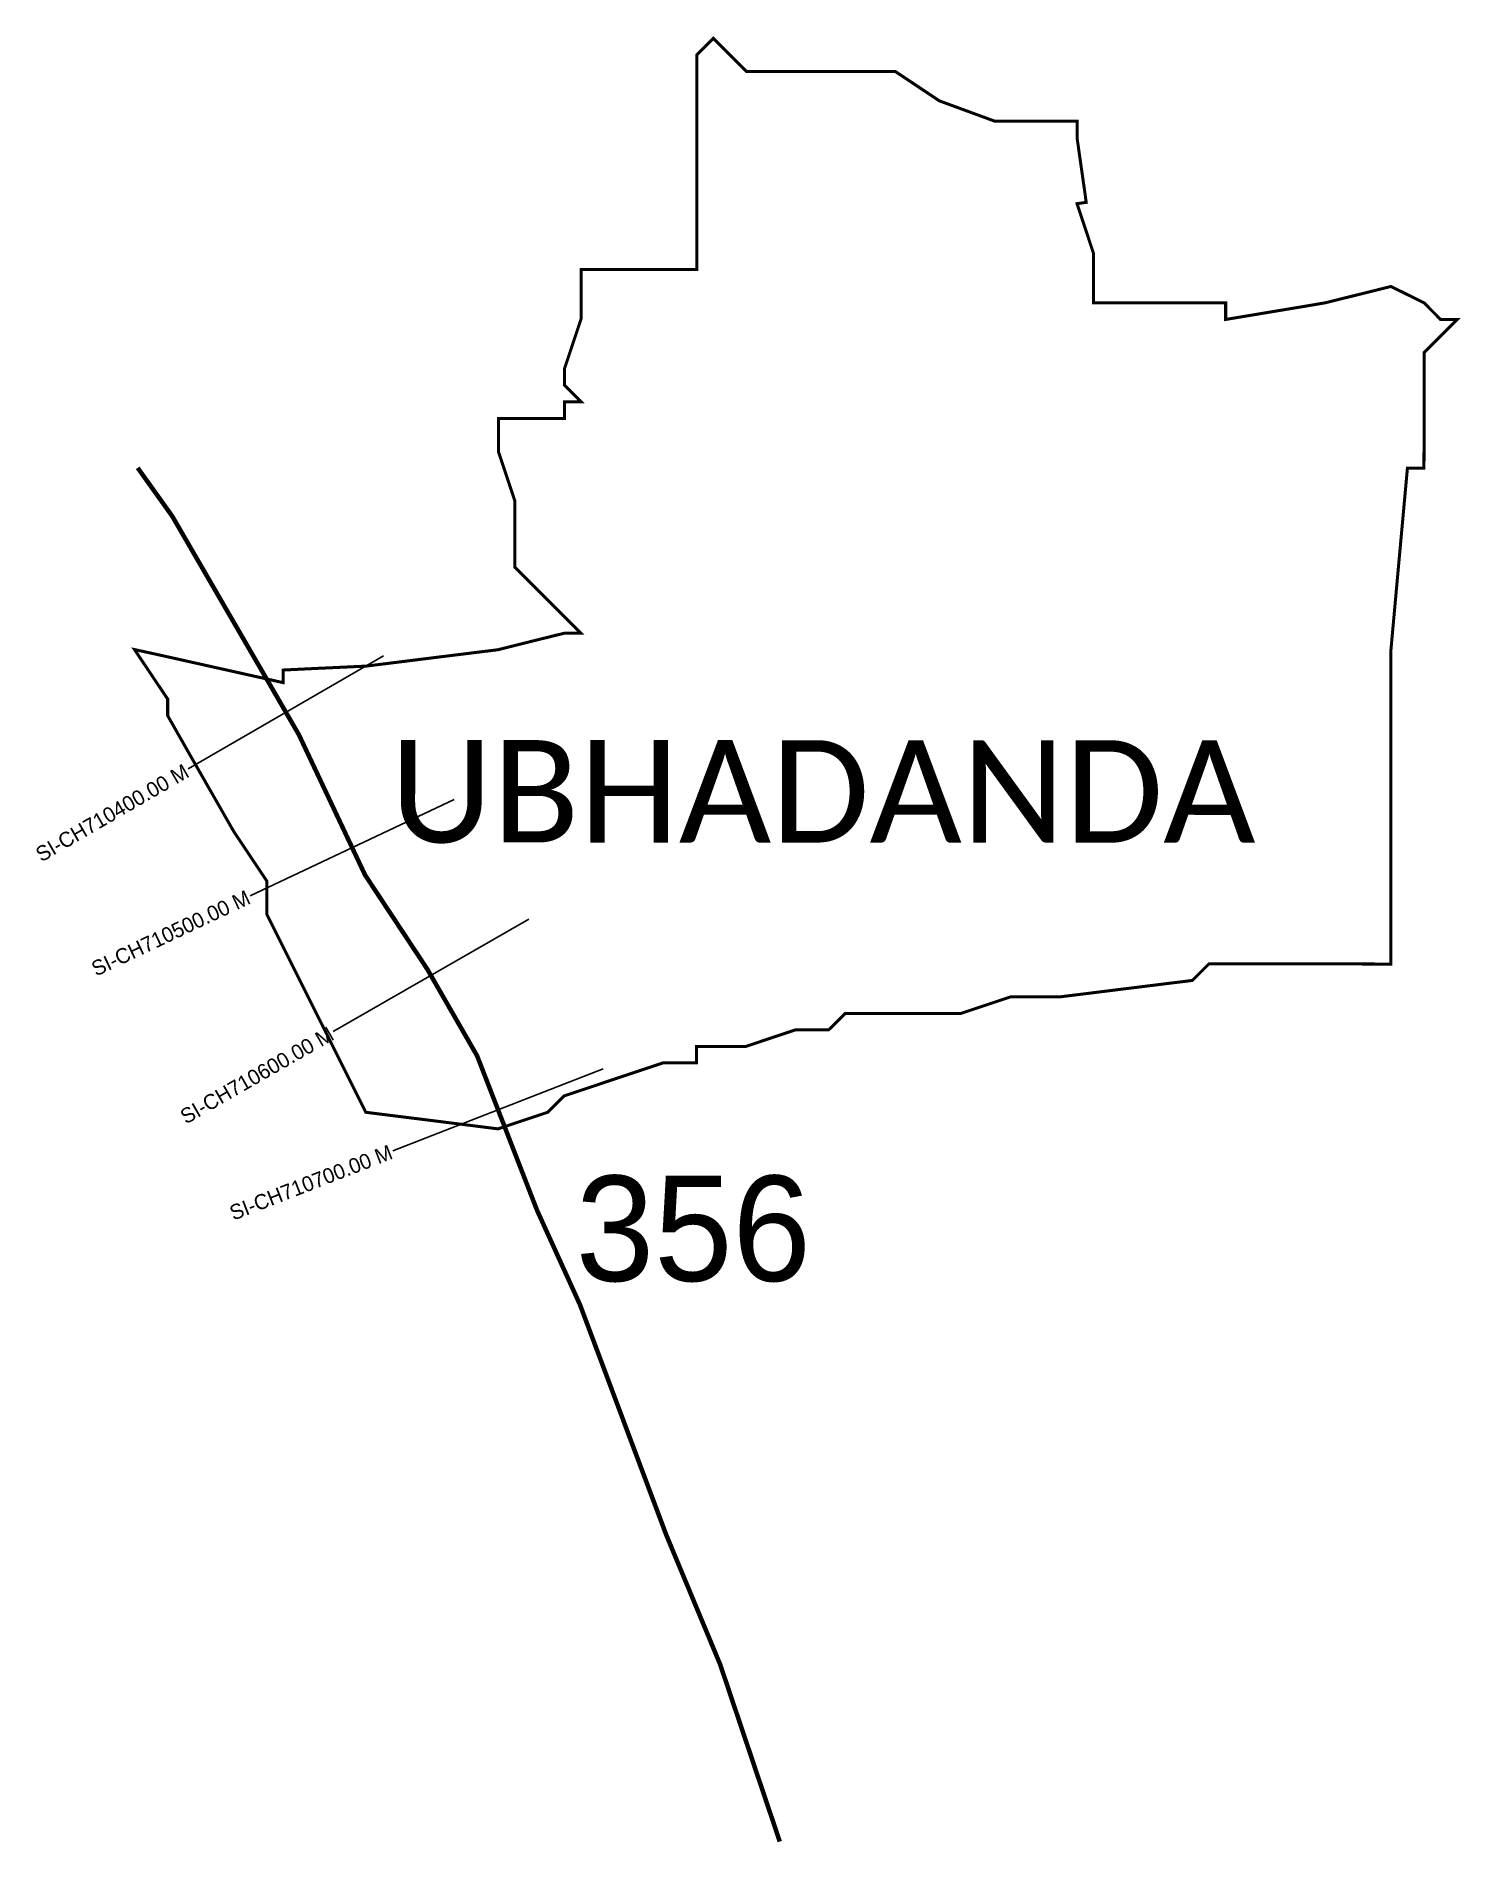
# Model space of a CAD drawing. Header units: metres. Extents: x 352813 to 353760, y 1752175 to 1753376.
import ezdxf
from ezdxf.enums import TextEntityAlignment as Align

# ---------------------------------------------------------------- set-up
doc = ezdxf.new("R2010")
doc.units = ezdxf.units.M
for name, color, linetype in [('CS', 134, 'Continuous'), ('CSMark', 6, 'Continuous'), ('NATURALLY PROTECTED', 3, 'Continuous'), ('VILLAGE NAME', 250, 'Continuous')]:
    doc.layers.add(name, color=color, linetype=linetype)

msp = doc.modelspace()

# ---------------------------------------------------------------- linework, layer by layer
at = {"color": 6, "const_width": 2}
msp.add_lwpolyline([(352878.8, 1752968.1), (352891.7, 1752965.3), (352977.6, 1752946.1), (352977.6, 1752954.5), (353000.2, 1752955.6), (353032.5, 1752957.1), (353103.2, 1752965.9), (353120.3, 1752968), (353128.1, 1752970), (353164.3, 1752979), (353175.2, 1752979), (353131.3, 1753022.9), (353131.4, 1753066.8), (353120.4, 1753099.8), (353120.4, 1753121.7), (353164.3, 1753121.7), (353164.3, 1753132.7), (353175.3, 1753132.7), (353164.3, 1753143.7), (353164.3, 1753154.6), (353175.3, 1753187.6), (353175.3, 1753220.5), (353252.2, 1753220.5), (353252.2, 1753363.2), (353263.2, 1753374.2), (353285.1, 1753352.2), (353383.9, 1753352.2), (353413.3, 1753332.6), (353449.8, 1753319.2), (353504.7, 1753319.2), (353504.7, 1753308.2), (353509, 1753278), (353510.8, 1753265.2), (353504.7, 1753264.3), (353515.6, 1753231.4), (353515.6, 1753198.5), (353603.4, 1753198.4), (353603.4, 1753187.4), (353656.8, 1753196.3), (353669.3, 1753198.4), (353713.2, 1753209.3), (353735.2, 1753198.4), (353746.1, 1753187.4), (353757.2, 1753187.4), (353735.2, 1753165.4), (353735.1, 1753088.6), (353724.1, 1753088.6), (353713.1, 1752967.4), (353713, 1752759.2), (353592.3, 1752759.3), (353581.3, 1752748.3), (353493.5, 1752737.4), (353460.6, 1752737.4), (353427.6, 1752726.4), (353350.8, 1752726.4), (353339.8, 1752715.5), (353317.8, 1752715.5), (353284.9, 1752704.5), (353252, 1752704.5), (353252, 1752693.6), (353230, 1752693.6), (353164.1, 1752671.6), (353153.1, 1752660.7), (353120.2, 1752649.7), (353032.4, 1752660.7), (353007.8, 1752709.9), (352966.6, 1752792.4), (352966.6, 1752814.4), (352944.6, 1752847.4), (352913.4, 1752902), (352900.8, 1752924.2), (352900.8, 1752935.2), (352878.8, 1752968.1), (352878.8, 1752968.1)], dxfattribs=at)
at = {"layer": 'CS'}
for p, q in [((353044.2, 1752963.9), (352914.4, 1752888.8)), ((353091.1, 1752868.6), (352955.5, 1752804.6)), ((353140.7, 1752788.9), (353010.6, 1752714.3)), ((353190.1, 1752689.5), (353050.3, 1752635.2))]:
    msp.add_line(p, q, dxfattribs=at)
at = {"layer": 'NATURALLY PROTECTED', "const_width": 3, "flags": 128}
msp.add_lwpolyline([(352880.9, 1753088.8), (352903.9, 1753056.6), (352952, 1752973.6), (352970.9, 1752941), (352988, 1752911.4), (353031.9, 1752818.3), (353073.2, 1752755.8), (353106.3, 1752698.2), (353130.8, 1752635), (353146.1, 1752595.6), (353174.6, 1752532.9), (353231.8, 1752380.2), (353267.7, 1752293.9), (353307.3, 1752176.2)], dxfattribs=at)

# ---------------------------------------------------------------- texts
at = {"insert": (353171.8, 1752618.6), "char_height": 70, "attachment_point": 1}
msp.add_mtext_dynamic_manual_height_columns('356', width=95.172, gutter_width=1, heights=[0], dxfattribs=at)
at = {"layer": 'CSMark'}
for s, rotation, p in [('SI-CH710400.00 M', 30.0571, (352913.5, 1752888.3)), ('SI-CH710500.00 M', 25.2821, (352954.6, 1752804.2)), ('SI-CH710600.00 M', 29.847, (353009.7, 1752713.8)), ('SI-CH710700.00 M', 21.234, (353049.3, 1752634.8))]:
    msp.add_text(s, height=10, rotation=rotation, dxfattribs=at).set_placement(p, align=Align.MIDDLE_RIGHT)
at = {"layer": 'VILLAGE NAME', "insert": (353048.5, 1752908), "char_height": 68.037, "attachment_point": 1, "rotation": 359.9793}
msp.add_mtext_dynamic_manual_height_columns('{\\fCalibri|b0|i0|c0|p34;UBHADANDA}', width=671.379, gutter_width=340.2, heights=[0], dxfattribs=at)

doc.saveas('drawing.dxf')
